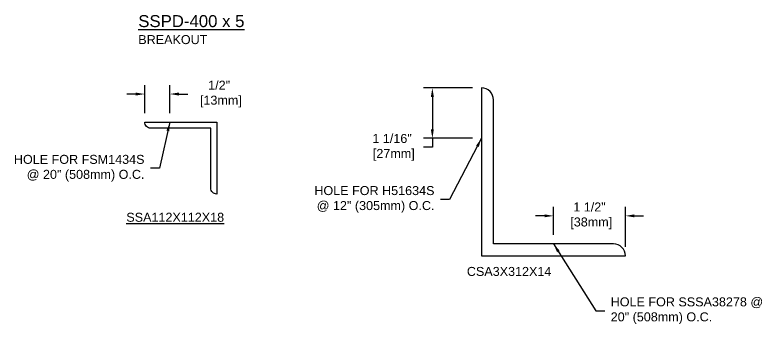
# Model space of a CAD drawing. Header units: inches. Extents: x -0.4 to 48.6, y -0.2 to 13.9.
# Drawn here: x 33 to 48.57, y 7.44 to 13.89 of the extents above; entities that cross this region are included whole.
import ezdxf

# ---------------------------------------------------------------- set-up
doc = ezdxf.new("R2010")
doc.units = ezdxf.units.IN
doc.header["$MEASUREMENT"] = 0
for name, color, linetype in [('Dimensions', 3, 'Continuous'), ('Metals', 7, 'Continuous'), ('Text', 2, 'Continuous')]:
    doc.layers.add(name, color=color, linetype=linetype)
doc.styles.add('ARIAL', font='arial.ttf')
doc.dimstyles.new('Arial', dxfattribs={"dimtxt": 0.1875, "dimasz": 0.1875, "dimexe": 0.1875, "dimexo": 0.1875, "dimgap": 0.1875, "dimtad": 0, "dimtih": 1, "dimtoh": 1, "dimdec": 4, "dimzin": 0, "dimdsep": 46, "dimlunit": 4, "dimtxsty": 'ARIAL', "dimcen": 0.1875, "dimadec": 0, "dimazin": 0, "dimtfac": 1, "dimtdec": 4, "dimtofl": 0, "dimtmove": 0, "dimatfit": 3, "dimfxl": 0, "dimfrac": 2, "dimtolj": 1, "dimtzin": 0, "dimarcsym": 0})

# ---------------------------------------------------------------- blocks, each defined once
blk = doc.blocks.new('SSA112X112X18')
blk.add_lwpolyline([(0, 0), (-1.5, 0), (-1.5, -1.5, 0.414214), (-1.375, -1.375), (-1.375, -0.125), (-0.125, -0.125, 0.414214)], format="xyb", close=True)
blk = doc.blocks.new('*D22')
at = {"layer": 'Defpoints', "color": 0}
for p in [(44.225, 9.696), (44.225, 9.112), (45.725, 8.862)]:
    blk.add_point(p, dxfattribs=at)
at = {"layer": 'Dimensions', "color": 0, "lineweight": -2}
for p, q in [((44.225, 9.3), (44.225, 9.884)), ((45.725, 9.05), (45.725, 9.884)), ((44.037, 9.696), (43.85, 9.696)), ((45.912, 9.696), (46.1, 9.696))]:
    blk.add_line(p, q, dxfattribs=at)
at = {"layer": 'Dimensions', "color": 0}
for points in [[(44.037, 9.727), (44.037, 9.665), (44.225, 9.696)], [(45.912, 9.727), (45.912, 9.665), (45.725, 9.696)]]:
    blk.add_solid(points, dxfattribs=at)
at = {"layer": 'Dimensions', "color": 0, "insert": (44.975, 9.696), "char_height": 0.1875, "attachment_point": 5, "style": 'ARIAL'}
blk.add_mtext('\\A1;1 1/2"\\P [38mm]', dxfattribs=at)
blk = doc.blocks.new('*D23')
at = {"layer": 'Defpoints', "color": 0}
for p in [(41.7, 12.362), (42.725, 12.362), (42.725, 11.313)]:
    blk.add_point(p, dxfattribs=at)
at = {"layer": 'Dimensions', "color": 0, "lineweight": -2}
for p, q in [((42.537, 12.362), (41.512, 12.362)), ((41.7, 12.175), (41.7, 11.5)), ((42.537, 11.313), (41.512, 11.313)), ((41.7, 11.313), (41.7, 11.125)), ((41.7, 11.125), (41.512, 11.125))]:
    blk.add_line(p, q, dxfattribs=at)
at = {"layer": 'Dimensions', "color": 0}
for points in [[(41.668, 12.175), (41.731, 12.175), (41.7, 12.362)], [(41.668, 11.5), (41.731, 11.5), (41.7, 11.313)]]:
    blk.add_solid(points, dxfattribs=at)
at = {"layer": 'Dimensions', "color": 0, "insert": (40.86, 11.125), "char_height": 0.1875, "attachment_point": 5, "style": 'ARIAL'}
blk.add_mtext('\\A1;1 1/16"\\P [27mm]', dxfattribs=at)
blk = doc.blocks.new('*D24')
at = {"layer": 'Defpoints', "color": 0}
for p in [(36.229, 12.236), (35.705, 11.65), (36.229, 11.65)]:
    blk.add_point(p, dxfattribs=at)
at = {"layer": 'Dimensions', "color": 0, "lineweight": -2}
for p, q in [((35.705, 11.838), (35.705, 12.423)), ((36.229, 11.838), (36.229, 12.423)), ((35.517, 12.236), (35.33, 12.236)), ((36.417, 12.236), (36.604, 12.236))]:
    blk.add_line(p, q, dxfattribs=at)
at = {"layer": 'Dimensions', "color": 0}
for points in [[(35.517, 12.267), (35.517, 12.205), (35.705, 12.236)], [(36.417, 12.267), (36.417, 12.205), (36.229, 12.236)]]:
    blk.add_solid(points, dxfattribs=at)
at = {"layer": 'Dimensions', "color": 0, "insert": (37.256, 12.236), "char_height": 0.1875, "attachment_point": 5, "style": 'ARIAL'}
blk.add_mtext('\\A1;1/2"\\P [13mm]', dxfattribs=at)
blk = doc.blocks.new('CSA3X312X14')
blk.add_lwpolyline([(0.25, 3.25, 0.414214), (0, 3.5), (0, 0), (3, 0, 0.414214), (2.75, 0.25), (0.25, 0.25)], format="xyb", close=True)

msp = doc.modelspace()

# ---------------------------------------------------------------- block references
at = {"layer": 'Metals'}
msp.add_blockref('CSA3X312X14', (42.72497, 8.86223), dxfattribs=at)
at = {"layer": 'Metals', "xscale": -1}
msp.add_blockref('SSA112X112X18', (35.70484, 11.65008), dxfattribs=at)

# ---------------------------------------------------------------- texts
at = {"layer": 'Text', "style": 'ARIAL'}
for s, insert, char_height, width, attachment_point in [('{\\LSSPD-400 x 5\\P\\H0.75x;\\lBREAKOUT}', (35.57054, 13.88174), 0.25, 4.7396332, 1), ('HOLE FOR FSM1434S \\P@ 20" (508mm) O.C.', (35.70033, 10.68918), 0.1875, 3.9506446, 6), ('HOLE FOR H51634S \\P@ 12" (305mm) O.C.', (41.74414, 10.03832), 0.1875, 4.2482114, 6), ('{\\LSSA112X112X18}', (37.36007, 9.66497), 0.1875, 2.2451472, 6), ('\\A1;CSA3X312X14', (42.41863, 8.53532), 0.1875, 2.4899842, 4), ('HOLE FOR SSSA38278 @\\P20" (508mm) O.C.', (45.41658, 7.71744), 0.1875, 3.6647516, 4)]:
    msp.add_mtext(s, dxfattribs=dict(at, insert=insert, char_height=char_height, width=width, attachment_point=attachment_point))

# ---------------------------------------------------------------- dimensions: what is measured, and where the dimension line sits
at = {"layer": 'Dimensions'}
for base, p1, p2, picture, middle in [((36.22907, 12.23594), (35.70484, 11.65008), (36.22907, 11.65008), '*D24', (37.2561, 12.23594)), ((44.22497, 9.69601), (45.72497, 8.86223), (44.22497, 9.11223), '*D22', (44.97497, 9.69601))]:
    dim = msp.add_linear_dim(base=base, p1=p1, p2=p2, dimstyle='Arial', override={"dimpost": '\\X'}, dxfattribs=at)
    dim.commit()
    dim.dimension.update_dxf_attribs({"geometry": picture, "text_midpoint": middle, "dimtype": 160})
dim = msp.add_linear_dim(base=(41.69967, 12.36223), p1=(42.72497, 11.31257), p2=(42.72497, 12.36223), angle=90, dimstyle='Arial', override={"dimpost": '\\X'}, dxfattribs=at)
dim.commit()
dim.dimension.update_dxf_attribs({"geometry": '*D23', "text_midpoint": (40.86014, 11.12507), "dimtype": 160})

# ---------------------------------------------------------------- leaders
at = {"layer": 'Text', "annotation_type": 0, "has_hookline": 1}
for points, hookline_direction, text_width in [([(36.22907, 11.65008), (36.01283, 10.68918), (35.82533, 10.68918)], 1, 2.68741), ([(42.72497, 11.31257), (42.05664, 10.03832), (41.86914, 10.03832)], 1, 2.46935), ([(44.22497, 9.11223), (45.10408, 7.71744), (45.29158, 7.71744)], 0, 3.14721)]:
    msp.add_leader(points, dimstyle='Arial', override={"dimgap": 0.125, "dimtad": 0}, dxfattribs=dict(at, hookline_direction=hookline_direction, text_width=text_width))

doc.saveas('drawing.dxf')
